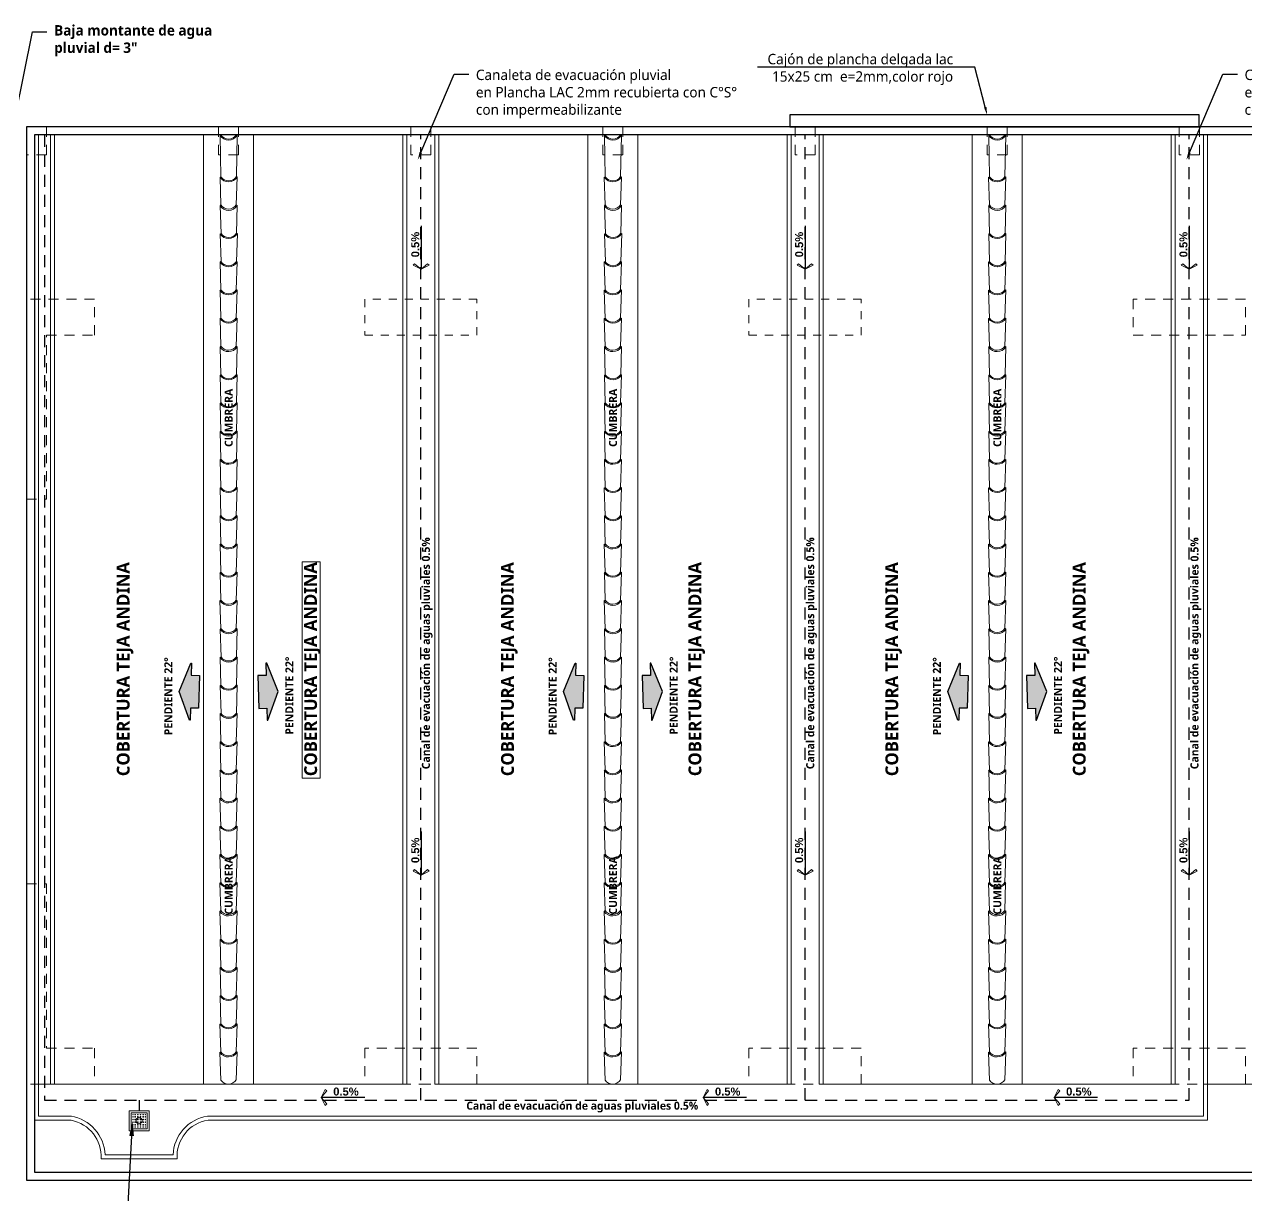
# Model space of a CAD drawing. Header units: metres. Extents: x 27 to 147, y -173 to 8.
# Drawn here: x 50.37 to 65.63, y -158.71 to -144.09 of the extents above; entities that cross this region are included whole.
import ezdxf
from ezdxf import colors
from ezdxf.entities.mleader import LeaderData, LeaderLine
from ezdxf.math import Vec2, Vec3

# ---------------------------------------------------------------- set-up
doc = ezdxf.new("R2010")
doc.units = ezdxf.units.M
doc.linetypes.add('DASHED2', pattern=[0.375, 0.25, -0.125])
doc.linetypes.add('HIDDEN2', pattern=[0.1875, 0.125, -0.0625])
for name, color, linetype, lineweight in [('2D Drafting - General_Pen_No__46', 7, 'Continuous', 25), ('canal de evacuacion', 1, 'Continuous', 20), ('Cotas varias El', 253, 'Continuous', 13), ('Estructura CAJON', 7, 'Continuous', 25), ('GRAFO 0 BLANCO', 7, 'Continuous', 0), ('grafo 2', 31, 'Continuous', 20), ('GRAFO 4', 7, 'Continuous', 30), ('GRAFO01', 7, 'Continuous', 0), ('I.S. CANALETAS', 12, 'Continuous', 0), ('Interior - Mobiliario', 7, 'Continuous', 5), ('letras sr', 7, 'Continuous', 5), ('linea0016', 144, 'HIDDEN2', 9), ('Lineas Referencia', 73, 'Continuous', 13), ('teja andina', 252, 'Continuous', 0), ('TEJAS ANDINA', 253, 'Continuous', 0), ('TEXTOS-SUBTITULO', 7, 'Continuous', 30)]:
    doc.layers.add(name, color=color, linetype=linetype, lineweight=lineweight)
for name, color, linetype, lineweight, true_color in [('Interior - Furniture _Pen_No__3', 7, 'Continuous', 18, 0xff6600), ('Interior - Mobiliario _Pluma_Nº__3', 7, 'Continuous', 18, 0xff6600), ('Mobiliario', 7, 'Continuous', 0, 0x7f7f7f)]:
    doc.layers.add(name, color=color, linetype=linetype, lineweight=lineweight, true_color=true_color)
doc.styles.add('Generales', font='trebuc.ttf', dxfattribs={"height": 0.1})
doc.styles.add('GENERATED_STYLE_2', font='arial.ttf')
doc.styles.get("Standard").update_dxf_attribs({"font": 'arial.ttf'})
doc.styles.add('TURBO_BASS', font='swisseb.ttf')

# ---------------------------------------------------------------- blocks, each defined once
blk = doc.blocks.new('A$C295C7585')
at = {"layer": 'Mobiliario', "lineweight": 15}
for p, q in [((1.375, 3.076), (1.514, 3.404)), ((1.514, 3.404), (1.528, 3.407)), ((1.556, 2.995), (1.716, 3.314)), ((1.716, 3.314), (1.709, 3.325)), ((1.222, 2.746), (1.361, 3.074)), ((1.361, 3.074), (1.375, 3.076)), ((1.404, 2.665), (1.564, 2.983)), ((1.564, 2.983), (1.556, 2.995)), ((1.07, 2.416), (1.209, 2.743)), ((1.209, 2.743), (1.222, 2.746)), ((1.251, 2.334), (1.411, 2.653)), ((1.411, 2.653), (1.404, 2.665)), ((0.917, 2.085), (1.056, 2.413)), ((1.056, 2.413), (1.07, 2.416)), ((1.098, 2.004), (1.258, 2.323)), ((1.258, 2.323), (1.251, 2.334)), ((0.765, 1.751), (0.903, 2.079)), ((0.903, 2.079), (0.917, 2.085)), ((0.946, 1.67), (1.105, 1.989)), ((1.105, 1.989), (1.098, 2.004)), ((0.612, 1.421), (0.751, 1.749)), ((0.751, 1.749), (0.765, 1.751)), ((0.794, 1.34), (0.954, 1.658)), ((0.954, 1.658), (0.946, 1.67)), ((0.599, 1.418), (0.612, 1.421)), ((0.46, 1.09), (0.599, 1.418)), ((0.641, 1.009), (0.801, 1.328)), ((0.801, 1.328), (0.794, 1.34)), ((0.307, 0.76), (0.446, 1.088)), ((0.446, 1.088), (0.46, 1.09)), ((0.488, 0.679), (0.649, 0.997)), ((0.649, 0.997), (0.641, 1.009)), ((0.154, 0.43), (0.293, 0.758)), ((0.293, 0.758), (0.307, 0.76)), ((0.336, 0.349), (0.496, 0.667)), ((0.496, 0.667), (0.488, 0.679)), ((0.002, 0.099), (0.141, 0.427)), ((0.141, 0.427), (0.154, 0.43)), ((0.183, 0.018), (0.343, 0.337)), ((0.343, 0.337), (0.336, 0.349))]:
    blk.add_line(p, q, dxfattribs=at)
for centre, radius, start, end in [((1.646, 3.427), 0.134, 189.8042, 301.9874), ((1.646, 3.427), 0.12, 189.8042, 301.9874), ((1.493, 3.097), 0.134, 189.8042, 301.9874), ((1.493, 3.097), 0.12, 189.8042, 301.9874), ((1.34, 2.766), 0.134, 189.8042, 301.9874), ((1.34, 2.766), 0.12, 189.8042, 301.9874), ((1.188, 2.436), 0.134, 189.8042, 301.9874), ((1.188, 2.436), 0.12, 189.8042, 301.9874), ((1.034, 2.102), 0.133, 189.664, 302.1276), ((1.035, 2.106), 0.12, 189.8042, 301.9874), ((0.883, 1.771), 0.134, 189.8042, 301.9874), ((0.883, 1.771), 0.12, 189.8042, 301.9874), ((0.73, 1.441), 0.12, 189.8042, 301.9874), ((0.73, 1.441), 0.134, 189.8042, 301.9874), ((0.578, 1.111), 0.134, 189.8042, 301.9874), ((0.578, 1.111), 0.12, 189.8042, 301.9874), ((0.425, 0.78), 0.134, 189.8042, 301.9874), ((0.425, 0.78), 0.12, 189.8042, 301.9874), ((0.272, 0.45), 0.134, 189.8042, 301.9874), ((0.272, 0.45), 0.12, 189.8042, 301.9874), ((0.12, 0.12), 0.12, 189.8042, 301.9874)]:
    blk.add_arc(centre, radius, start, end, dxfattribs=at)
blk = doc.blocks.new('Red 18')
at = {"layer": 'GRAFO 0 BLANCO', "linetype": 'Continuous'}
for p, q in [((0.05, 0.204), (0.046, 0.204)), ((0.046, 0.204), (0.046, 0.2)), ((0.046, 0.2), (0.046, 0.204)), ((0.046, 0.204), (0.05, 0.204)), ((0.046, 0.2), (0.05, 0.2)), ((0.05, 0.2), (0.046, 0.2)), ((0.05, 0.179), (0.046, 0.179)), ((0.046, 0.179), (0.046, 0.171)), ((0.046, 0.171), (0.046, 0.179)), ((0.046, 0.179), (0.05, 0.179)), ((0.046, 0.171), (0.05, 0.171)), ((0.05, 0.171), (0.046, 0.171)), ((0.05, 0.2), (0.05, 0.204)), ((0.05, 0.204), (0.05, 0.2)), ((0.05, 0.171), (0.05, 0.179)), ((0.05, 0.179), (0.05, 0.171)), ((0.079, 0.204), (0.071, 0.204)), ((0.071, 0.204), (0.071, 0.2)), ((0.071, 0.204), (0.079, 0.204)), ((0.071, 0.2), (0.071, 0.204)), ((0.071, 0.2), (0.079, 0.2)), ((0.079, 0.2), (0.071, 0.2)), ((0.079, 0.179), (0.071, 0.179)), ((0.071, 0.179), (0.071, 0.171)), ((0.071, 0.171), (0.071, 0.179)), ((0.071, 0.179), (0.079, 0.179)), ((0.071, 0.171), (0.079, 0.171)), ((0.079, 0.171), (0.071, 0.171)), ((0.079, 0.2), (0.079, 0.204)), ((0.079, 0.204), (0.079, 0.2)), ((0.079, 0.171), (0.079, 0.179)), ((0.079, 0.179), (0.079, 0.171)), ((0.113, 0.204), (0.104, 0.204)), ((0.104, 0.204), (0.104, 0.2)), ((0.104, 0.204), (0.113, 0.204)), ((0.104, 0.2), (0.104, 0.204)), ((0.104, 0.2), (0.113, 0.2)), ((0.113, 0.2), (0.104, 0.2)), ((0.113, 0.179), (0.104, 0.179)), ((0.104, 0.179), (0.104, 0.171)), ((0.104, 0.171), (0.104, 0.179)), ((0.104, 0.179), (0.113, 0.179)), ((0.104, 0.171), (0.113, 0.171)), ((0.113, 0.171), (0.104, 0.171)), ((0.113, 0.2), (0.113, 0.204)), ((0.113, 0.204), (0.113, 0.2)), ((0.113, 0.171), (0.113, 0.179)), ((0.113, 0.179), (0.113, 0.171)), ((0.146, 0.204), (0.138, 0.204)), ((0.138, 0.204), (0.138, 0.2)), ((0.138, 0.204), (0.146, 0.204)), ((0.138, 0.2), (0.138, 0.204)), ((0.138, 0.2), (0.146, 0.2)), ((0.146, 0.2), (0.138, 0.2)), ((0.146, 0.179), (0.138, 0.179)), ((0.138, 0.179), (0.138, 0.171)), ((0.138, 0.171), (0.138, 0.179)), ((0.138, 0.179), (0.146, 0.179)), ((0.138, 0.171), (0.146, 0.171)), ((0.146, 0.171), (0.138, 0.171)), ((0.146, 0.2), (0.146, 0.204)), ((0.146, 0.204), (0.146, 0.2)), ((0.146, 0.171), (0.146, 0.179)), ((0.146, 0.179), (0.146, 0.171)), ((0.179, 0.204), (0.171, 0.204)), ((0.171, 0.204), (0.171, 0.2)), ((0.171, 0.204), (0.179, 0.204)), ((0.171, 0.2), (0.171, 0.204)), ((0.171, 0.2), (0.179, 0.2)), ((0.179, 0.2), (0.171, 0.2)), ((0.179, 0.179), (0.171, 0.179)), ((0.171, 0.179), (0.171, 0.171)), ((0.171, 0.171), (0.171, 0.179)), ((0.171, 0.179), (0.179, 0.179)), ((0.171, 0.171), (0.179, 0.171)), ((0.179, 0.171), (0.171, 0.171)), ((0.179, 0.2), (0.179, 0.204)), ((0.179, 0.204), (0.179, 0.2)), ((0.179, 0.171), (0.179, 0.179)), ((0.179, 0.179), (0.179, 0.171)), ((0.204, 0.204), (0.2, 0.204)), ((0.2, 0.204), (0.2, 0.2)), ((0.2, 0.2), (0.2, 0.204)), ((0.2, 0.204), (0.204, 0.204)), ((0.2, 0.2), (0.204, 0.2)), ((0.204, 0.2), (0.2, 0.2)), ((0.204, 0.179), (0.2, 0.179)), ((0.2, 0.179), (0.2, 0.171)), ((0.2, 0.171), (0.2, 0.179)), ((0.2, 0.179), (0.204, 0.179)), ((0.2, 0.171), (0.204, 0.171)), ((0.204, 0.171), (0.2, 0.171)), ((0.204, 0.2), (0.204, 0.204)), ((0.204, 0.204), (0.204, 0.2)), ((0.204, 0.171), (0.204, 0.179)), ((0.204, 0.179), (0.204, 0.171)), ((0.05, 0.146), (0.046, 0.146)), ((0.046, 0.146), (0.046, 0.138)), ((0.046, 0.138), (0.046, 0.146)), ((0.046, 0.146), (0.05, 0.146)), ((0.046, 0.138), (0.05, 0.138)), ((0.05, 0.138), (0.046, 0.138)), ((0.05, 0.113), (0.046, 0.113)), ((0.046, 0.113), (0.046, 0.104)), ((0.046, 0.104), (0.046, 0.113)), ((0.046, 0.113), (0.05, 0.113)), ((0.046, 0.104), (0.05, 0.104)), ((0.05, 0.104), (0.046, 0.104)), ((0.05, 0.079), (0.046, 0.079)), ((0.046, 0.079), (0.046, 0.071)), ((0.046, 0.071), (0.046, 0.079)), ((0.046, 0.079), (0.05, 0.079)), ((0.046, 0.071), (0.05, 0.071)), ((0.05, 0.071), (0.046, 0.071)), ((0.05, 0.05), (0.046, 0.05)), ((0.046, 0.05), (0.046, 0.046)), ((0.046, 0.046), (0.046, 0.05)), ((0.046, 0.05), (0.05, 0.05)), ((0.046, 0.046), (0.05, 0.046)), ((0.05, 0.046), (0.046, 0.046)), ((0.05, 0.138), (0.05, 0.146)), ((0.05, 0.146), (0.05, 0.138)), ((0.05, 0.104), (0.05, 0.113)), ((0.05, 0.113), (0.05, 0.104)), ((0.05, 0.071), (0.05, 0.079)), ((0.05, 0.079), (0.05, 0.071)), ((0.05, 0.046), (0.05, 0.05)), ((0.05, 0.05), (0.05, 0.046)), ((0.079, 0.146), (0.071, 0.146)), ((0.071, 0.146), (0.071, 0.138)), ((0.071, 0.138), (0.071, 0.146)), ((0.071, 0.146), (0.079, 0.146)), ((0.071, 0.138), (0.079, 0.138)), ((0.079, 0.138), (0.071, 0.138)), ((0.079, 0.113), (0.071, 0.113)), ((0.071, 0.113), (0.071, 0.104)), ((0.071, 0.104), (0.071, 0.113)), ((0.071, 0.113), (0.079, 0.113)), ((0.071, 0.104), (0.079, 0.104)), ((0.079, 0.104), (0.071, 0.104)), ((0.079, 0.079), (0.071, 0.079)), ((0.071, 0.079), (0.071, 0.071)), ((0.071, 0.071), (0.071, 0.079)), ((0.071, 0.079), (0.079, 0.079)), ((0.071, 0.071), (0.079, 0.071)), ((0.079, 0.071), (0.071, 0.071)), ((0.079, 0.05), (0.071, 0.05)), ((0.071, 0.05), (0.071, 0.046)), ((0.071, 0.05), (0.079, 0.05)), ((0.071, 0.046), (0.071, 0.05)), ((0.071, 0.046), (0.079, 0.046)), ((0.079, 0.046), (0.071, 0.046)), ((0.079, 0.138), (0.079, 0.146)), ((0.079, 0.146), (0.079, 0.138)), ((0.079, 0.104), (0.079, 0.113)), ((0.079, 0.113), (0.079, 0.104)), ((0.079, 0.071), (0.079, 0.079)), ((0.079, 0.079), (0.079, 0.071)), ((0.079, 0.046), (0.079, 0.05)), ((0.079, 0.05), (0.079, 0.046)), ((0.113, 0.146), (0.104, 0.146)), ((0.104, 0.146), (0.104, 0.138)), ((0.104, 0.138), (0.104, 0.146)), ((0.104, 0.146), (0.113, 0.146)), ((0.104, 0.138), (0.113, 0.138)), ((0.113, 0.138), (0.104, 0.138)), ((0.113, 0.113), (0.104, 0.113)), ((0.104, 0.113), (0.104, 0.104)), ((0.104, 0.104), (0.104, 0.113)), ((0.104, 0.113), (0.113, 0.113)), ((0.104, 0.104), (0.113, 0.104)), ((0.113, 0.104), (0.104, 0.104)), ((0.113, 0.079), (0.104, 0.079)), ((0.104, 0.079), (0.104, 0.071)), ((0.104, 0.071), (0.104, 0.079)), ((0.104, 0.079), (0.113, 0.079)), ((0.104, 0.071), (0.113, 0.071)), ((0.113, 0.071), (0.104, 0.071)), ((0.113, 0.05), (0.104, 0.05)), ((0.104, 0.05), (0.104, 0.046)), ((0.104, 0.05), (0.113, 0.05)), ((0.104, 0.046), (0.104, 0.05)), ((0.104, 0.046), (0.113, 0.046)), ((0.113, 0.046), (0.104, 0.046)), ((0.113, 0.138), (0.113, 0.146)), ((0.113, 0.146), (0.113, 0.138)), ((0.113, 0.104), (0.113, 0.113)), ((0.113, 0.113), (0.113, 0.104)), ((0.113, 0.071), (0.113, 0.079)), ((0.113, 0.079), (0.113, 0.071)), ((0.113, 0.046), (0.113, 0.05)), ((0.113, 0.05), (0.113, 0.046)), ((0.146, 0.146), (0.138, 0.146)), ((0.138, 0.146), (0.138, 0.138)), ((0.138, 0.138), (0.138, 0.146)), ((0.138, 0.146), (0.146, 0.146)), ((0.138, 0.138), (0.146, 0.138)), ((0.146, 0.138), (0.138, 0.138)), ((0.146, 0.113), (0.138, 0.113)), ((0.138, 0.113), (0.138, 0.104)), ((0.138, 0.104), (0.138, 0.113)), ((0.138, 0.113), (0.146, 0.113)), ((0.138, 0.104), (0.146, 0.104)), ((0.146, 0.104), (0.138, 0.104)), ((0.146, 0.079), (0.138, 0.079)), ((0.138, 0.079), (0.138, 0.071)), ((0.138, 0.071), (0.138, 0.079)), ((0.138, 0.079), (0.146, 0.079)), ((0.138, 0.071), (0.146, 0.071)), ((0.146, 0.071), (0.138, 0.071)), ((0.146, 0.05), (0.138, 0.05)), ((0.138, 0.05), (0.138, 0.046)), ((0.138, 0.05), (0.146, 0.05)), ((0.138, 0.046), (0.138, 0.05)), ((0.138, 0.046), (0.146, 0.046)), ((0.146, 0.046), (0.138, 0.046)), ((0.146, 0.138), (0.146, 0.146)), ((0.146, 0.146), (0.146, 0.138)), ((0.146, 0.104), (0.146, 0.113)), ((0.146, 0.113), (0.146, 0.104)), ((0.146, 0.071), (0.146, 0.079)), ((0.146, 0.079), (0.146, 0.071)), ((0.146, 0.046), (0.146, 0.05)), ((0.146, 0.05), (0.146, 0.046)), ((0.179, 0.146), (0.171, 0.146)), ((0.171, 0.146), (0.171, 0.138)), ((0.171, 0.138), (0.171, 0.146)), ((0.171, 0.146), (0.179, 0.146)), ((0.171, 0.138), (0.179, 0.138)), ((0.179, 0.138), (0.171, 0.138)), ((0.179, 0.113), (0.171, 0.113)), ((0.171, 0.113), (0.171, 0.104)), ((0.171, 0.104), (0.171, 0.113)), ((0.171, 0.113), (0.179, 0.113)), ((0.171, 0.104), (0.179, 0.104)), ((0.179, 0.104), (0.171, 0.104)), ((0.179, 0.079), (0.171, 0.079)), ((0.171, 0.079), (0.171, 0.071)), ((0.171, 0.071), (0.171, 0.079)), ((0.171, 0.079), (0.179, 0.079)), ((0.171, 0.071), (0.179, 0.071)), ((0.179, 0.071), (0.171, 0.071)), ((0.179, 0.05), (0.171, 0.05)), ((0.171, 0.05), (0.171, 0.046)), ((0.171, 0.05), (0.179, 0.05)), ((0.171, 0.046), (0.171, 0.05)), ((0.171, 0.046), (0.179, 0.046)), ((0.179, 0.046), (0.171, 0.046)), ((0.179, 0.138), (0.179, 0.146)), ((0.179, 0.146), (0.179, 0.138)), ((0.179, 0.104), (0.179, 0.113)), ((0.179, 0.113), (0.179, 0.104)), ((0.179, 0.071), (0.179, 0.079)), ((0.179, 0.079), (0.179, 0.071)), ((0.179, 0.046), (0.179, 0.05)), ((0.179, 0.05), (0.179, 0.046)), ((0.204, 0.146), (0.2, 0.146)), ((0.2, 0.146), (0.2, 0.138)), ((0.2, 0.138), (0.2, 0.146)), ((0.2, 0.146), (0.204, 0.146)), ((0.2, 0.138), (0.204, 0.138)), ((0.204, 0.138), (0.2, 0.138)), ((0.204, 0.113), (0.2, 0.113)), ((0.2, 0.113), (0.2, 0.104)), ((0.2, 0.104), (0.2, 0.113)), ((0.2, 0.113), (0.204, 0.113)), ((0.2, 0.104), (0.204, 0.104)), ((0.204, 0.104), (0.2, 0.104)), ((0.204, 0.079), (0.2, 0.079)), ((0.2, 0.079), (0.2, 0.071)), ((0.2, 0.071), (0.2, 0.079)), ((0.2, 0.079), (0.204, 0.079)), ((0.2, 0.071), (0.204, 0.071)), ((0.204, 0.071), (0.2, 0.071)), ((0.204, 0.05), (0.2, 0.05)), ((0.2, 0.05), (0.2, 0.046)), ((0.2, 0.046), (0.2, 0.05)), ((0.2, 0.05), (0.204, 0.05)), ((0.2, 0.046), (0.204, 0.046)), ((0.204, 0.046), (0.2, 0.046)), ((0.204, 0.138), (0.204, 0.146)), ((0.204, 0.146), (0.204, 0.138)), ((0.204, 0.104), (0.204, 0.113)), ((0.204, 0.113), (0.204, 0.104)), ((0.204, 0.071), (0.204, 0.079)), ((0.204, 0.079), (0.204, 0.071)), ((0.204, 0.046), (0.204, 0.05)), ((0.204, 0.05), (0.204, 0.046))]:
    blk.add_line(p, q, dxfattribs=at)
at = {"layer": 'GRAFO01'}
blk.add_lwpolyline([(0.025, 0.025), (0.225, 0.025), (0.225, 0.225), (0.025, 0.225)], close=True, dxfattribs=at)
at = {"layer": 'Interior - Mobiliario _Pluma_Nº__3', "linetype": 'Continuous'}
for p, q in [((0.225, 0.225), (0.025, 0.225)), ((0.025, 0.225), (0.025, 0.025)), ((0.225, 0.025), (0.225, 0.225)), ((0.025, 0.025), (0.225, 0.025))]:
    blk.add_line(p, q, dxfattribs=at)
blk = doc.blocks.new('FLECHA')
at = {"layer": 'grafo 2', "ltscale": 0.05}
for p, q in [((674350.407, 8489809.493, -2.952), (674350.357, 8489809.393, -2.952)), ((674350.426, 8489809.474, -2.952), (674350.357, 8489809.393, -2.952)), ((674350.426, 8489809.312, -2.952), (674350.357, 8489809.393, -2.952)), ((674350.407, 8489809.493, -2.952), (674350.426, 8489809.474, -2.952)), ((674350.407, 8489809.293, -2.952), (674350.426, 8489809.312, -2.952))]:
    blk.add_line(p, q, dxfattribs=at)
at = {"layer": 'grafo 2', "lineweight": 25}
blk.add_line((674350.899, 8489809.393, -2.952), (674350.357, 8489809.393, -2.952), dxfattribs=at)
at = {"layer": 'grafo 2'}
blk.add_line((674350.357, 8489809.393, -2.952), (674350.407, 8489809.293, -2.952), dxfattribs=at)

msp = doc.modelspace()

# ---------------------------------------------------------------- hatches: boundary and pattern name
at = {"layer": 'Interior - Furniture _Pen_No__3', "true_color": 0x939598}
h = msp.add_hatch(color=252, dxfattribs=at)
h.dxf.hatch_style = 1
h.paths.add_polyline_path([(52.552, -152.22), (52.45, -152.218), (52.454, -152.067), (52.444, -152.067), (52.299, -152.419), (52.426, -152.778), (52.436, -152.778), (52.44, -152.627), (52.542, -152.63)])
h = msp.add_hatch(color=252, dxfattribs=at)
h.dxf.hatch_style = 1
h.paths.add_polyline_path([(53.293, -152.631), (53.395, -152.628), (53.399, -152.779), (53.408, -152.779), (53.537, -152.42), (53.392, -152.068), (53.382, -152.068), (53.386, -152.219), (53.283, -152.221)])
h = msp.add_hatch(color=252, dxfattribs=at)
h.dxf.hatch_style = 1
h.paths.add_polyline_path([(57.352, -152.22), (57.25, -152.218), (57.254, -152.067), (57.244, -152.067), (57.099, -152.419), (57.226, -152.778), (57.236, -152.778), (57.24, -152.627), (57.342, -152.63)])
h = msp.add_hatch(color=252, dxfattribs=at)
h.dxf.hatch_style = 1
h.paths.add_polyline_path([(58.093, -152.631), (58.195, -152.628), (58.199, -152.779), (58.208, -152.779), (58.337, -152.42), (58.192, -152.068), (58.182, -152.068), (58.186, -152.219), (58.083, -152.221)])
h = msp.add_hatch(color=252, dxfattribs=at)
h.dxf.hatch_style = 1
h.paths.add_polyline_path([(62.152, -152.22), (62.05, -152.218), (62.054, -152.067), (62.044, -152.067), (61.899, -152.419), (62.026, -152.778), (62.036, -152.778), (62.04, -152.627), (62.142, -152.63)])
h = msp.add_hatch(color=252, dxfattribs=at)
h.dxf.hatch_style = 1
h.paths.add_polyline_path([(62.893, -152.631), (62.995, -152.628), (62.999, -152.779), (63.008, -152.779), (63.137, -152.42), (62.992, -152.068), (62.982, -152.068), (62.986, -152.219), (62.883, -152.221)])

# ---------------------------------------------------------------- linework, layer by layer
at = {"layer": 'canal de evacuacion'}
for p, q in [((50.491, -157.322), (50.491, -145.471)), ((50.541, -157.322), (50.541, -145.471)), ((50.691, -157.322), (50.691, -145.471)), ((50.741, -157.322), (50.741, -145.471)), ((55.091, -157.322), (55.091, -145.471)), ((55.141, -157.322), (55.141, -145.471)), ((55.491, -157.322), (55.491, -145.471)), ((55.541, -157.322), (55.541, -145.471)), ((59.891, -157.322), (59.891, -145.471)), ((59.941, -157.322), (59.941, -145.471)), ((60.291, -157.322), (60.291, -145.471)), ((60.341, -157.322), (60.341, -145.471)), ((64.691, -157.322), (64.691, -145.471)), ((64.741, -157.322), (64.741, -145.471)), ((65.091, -157.322), (65.091, -145.471)), ((65.141, -157.322), (65.141, -145.471))]:
    msp.add_line(p, q, dxfattribs=at)
for points in [[(50.491, -157.324), (50.491, -157.774), (50.948, -157.774, -0.380648), (51.323, -158.255)], [(65.141, -157.322), (65.141, -157.772), (52.659, -157.772, 0.387414), (52.273, -158.255)]]:
    msp.add_lwpolyline(points, format="xyb", dxfattribs=at)
for points in [[(50.541, -157.324), (50.541, -157.724), (50.953, -157.724)], [(65.091, -157.322), (65.091, -157.722), (52.651, -157.722)], [(52.273, -158.205), (52.273, -158.255), (51.323, -158.255), (51.323, -158.205)], [(52.223, -158.205), (51.373, -158.205)]]:
    msp.add_lwpolyline(points, dxfattribs=at)
for centre, radius, start, end in [((50.866, -158.225), 0.508, 2.2857, 80.9896), ((52.732, -158.226), 0.51, 99.125, 177.6725)]:
    msp.add_arc(centre, radius, start, end, dxfattribs=at)
at = {"layer": 'Cotas varias El'}
for p, q in [((62.204, -145.471), (62.204, -157.322)), ((62.828, -145.471), (62.828, -157.322)), ((52.604, -145.471), (52.604, -157.322)), ((53.228, -145.471), (53.228, -157.322)), ((57.404, -145.471), (57.404, -157.322)), ((58.028, -145.471), (58.028, -157.322)), ((50.541, -157.324), (50.691, -157.324)), ((50.691, -157.322), (55.141, -157.322)), ((55.491, -157.322), (59.941, -157.322)), ((60.291, -157.322), (64.741, -157.322)), ((65.091, -157.322), (69.491, -157.322))]:
    msp.add_line(p, q, dxfattribs=at)
for points in [[(53.836, -150.8), (54.058, -150.8), (54.058, -153.503), (53.836, -153.503)], [(51.673, -157.655), (51.923, -157.655), (51.923, -157.905), (51.673, -157.905)]]:
    msp.add_lwpolyline(points, close=True, dxfattribs=at)
msp.add_circle((51.798, -157.78), 0.0375, dxfattribs=at)
at = {"layer": 'Estructura CAJON'}
msp.add_lwpolyline([(65.038, -145.221), (59.928, -145.221), (59.928, -145.371), (65.038, -145.371)], close=True, dxfattribs=at)
at = {"layer": 'GRAFO 4', "linetype": 'Continuous'}
msp.add_lwpolyline([(50.391, -145.371), (50.391, -158.522), (84.238, -158.522), (84.238, -145.371), (50.391, -145.371)], dxfattribs=at)
msp.add_lwpolyline([(50.491, -145.471), (50.491, -158.422), (84.138, -158.422), (84.138, -145.471)], close=True, dxfattribs=at)
at = {"layer": 'GRAFO 4', "linetype": 'Continuous', "flags": 128}
for points in [[(52.436, -152.778), (52.426, -152.778), (52.299, -152.419), (52.444, -152.067), (52.454, -152.067), (52.45, -152.218), (52.552, -152.22), (52.542, -152.63), (52.44, -152.627)], [(53.399, -152.779), (53.408, -152.779), (53.537, -152.42), (53.392, -152.068), (53.382, -152.068), (53.386, -152.219), (53.283, -152.221), (53.293, -152.631), (53.395, -152.628)], [(57.236, -152.778), (57.226, -152.778), (57.099, -152.419), (57.244, -152.067), (57.254, -152.067), (57.25, -152.218), (57.352, -152.22), (57.342, -152.63), (57.24, -152.627)], [(58.199, -152.779), (58.208, -152.779), (58.337, -152.42), (58.192, -152.068), (58.182, -152.068), (58.186, -152.219), (58.083, -152.221), (58.093, -152.631), (58.195, -152.628)], [(62.036, -152.778), (62.026, -152.778), (61.899, -152.419), (62.044, -152.067), (62.054, -152.067), (62.05, -152.218), (62.152, -152.22), (62.142, -152.63), (62.04, -152.627)], [(62.999, -152.779), (63.008, -152.779), (63.137, -152.42), (62.992, -152.068), (62.982, -152.068), (62.986, -152.219), (62.883, -152.221), (62.893, -152.631), (62.995, -152.628)]]:
    msp.add_lwpolyline(points, close=True, dxfattribs=at)
at = {"layer": 'GRAFO01', "color": 251, "linetype": 'DASHED2', "lineweight": 9, "ltscale": 0.5}
for points in [[(50.641, -145.721), (50.391, -145.721), (50.391, -145.371), (50.641, -145.371)], [(53.041, -145.721), (52.791, -145.721), (52.791, -145.371), (53.041, -145.371)], [(55.441, -145.721), (55.191, -145.721), (55.191, -145.371), (55.441, -145.371)], [(57.841, -145.721), (57.591, -145.721), (57.591, -145.371), (57.841, -145.371)], [(60.241, -145.721), (59.991, -145.721), (59.991, -145.371), (60.241, -145.371)], [(62.641, -145.721), (62.391, -145.721), (62.391, -145.371), (62.641, -145.371)], [(65.041, -145.721), (64.791, -145.721), (64.791, -145.371), (65.041, -145.371)], [(50.391, -147.521), (50.391, -150.021), (50.641, -150.021), (50.641, -147.971), (51.241, -147.971), (51.241, -147.521)], [(65.616, -147.521), (64.216, -147.521), (64.216, -147.971), (65.616, -147.971)], [(50.391, -157.322), (50.391, -154.822), (50.641, -154.822), (50.641, -156.872), (51.241, -156.872), (51.241, -157.322)], [(60.816, -156.872), (59.416, -156.872), (59.416, -157.322), (60.816, -157.322)], [(65.616, -156.872), (64.216, -156.872), (64.216, -157.322), (65.616, -157.322)]]:
    msp.add_lwpolyline(points, close=True, dxfattribs=at)
at = {"layer": 'GRAFO01', "color": 251, "linetype": 'DASHED2', "lineweight": 9, "ltscale": 0.2}
for points in [[(56.016, -147.521), (54.616, -147.521), (54.616, -147.971), (56.016, -147.971)], [(60.816, -147.521), (59.416, -147.521), (59.416, -147.971), (60.816, -147.971)]]:
    msp.add_lwpolyline(points, close=True, dxfattribs=at)
at = {"layer": 'GRAFO01', "color": 251, "linetype": 'DASHED2', "lineweight": 9, "ltscale": 0.5}
msp.add_lwpolyline([(55.316, -157.322), (56.016, -157.322), (56.016, -156.872), (54.616, -156.872), (54.616, -157.322), (55.316, -157.322)], dxfattribs=at)
at = {"layer": 'I.S. CANALETAS'}
msp.add_circle((51.798, -157.78), 0.0375, dxfattribs=at)
at = {"layer": 'linea0016', "linetype": 'HIDDEN2', "lineweight": 30, "ltscale": 1.2}
for p, q in [((50.616, -145.471), (50.616, -157.522)), ((55.316, -157.522), (55.316, -145.471)), ((60.116, -157.522), (60.116, -145.471)), ((64.916, -157.522), (64.916, -145.471)), ((50.616, -157.522), (64.916, -157.522)), ((51.798, -157.522), (51.798, -157.655))]:
    msp.add_line(p, q, dxfattribs=at)
at = {"layer": 'teja andina', "lineweight": 15}
for p, q in [((53.024, -145.477), (53.013, -145.469)), ((53.025, -145.477), (53.013, -145.469)), ((57.824, -145.477), (57.813, -145.469)), ((57.825, -145.477), (57.813, -145.469)), ((62.624, -145.477), (62.613, -145.469)), ((62.625, -145.477), (62.613, -145.469)), ((52.81, -145.479), (52.821, -145.472)), ((52.81, -145.479), (52.821, -145.472)), ((52.82, -145.994), (52.81, -145.479)), ((53.013, -145.992), (53.024, -145.477)), ((57.61, -145.479), (57.621, -145.472)), ((57.61, -145.479), (57.621, -145.472)), ((57.62, -145.994), (57.61, -145.479)), ((57.813, -145.992), (57.824, -145.477)), ((62.41, -145.479), (62.421, -145.472)), ((62.41, -145.479), (62.421, -145.472)), ((62.42, -145.994), (62.41, -145.479)), ((62.613, -145.992), (62.624, -145.477)), ((52.809, -146.002), (52.82, -145.994)), ((52.82, -146.346), (52.809, -146.002)), ((53.012, -146.344), (53.024, -145.999)), ((53.024, -145.999), (53.013, -145.992)), ((57.609, -146.002), (57.62, -145.994)), ((57.62, -146.346), (57.609, -146.002)), ((57.812, -146.344), (57.824, -145.999)), ((57.824, -145.999), (57.813, -145.992)), ((62.409, -146.002), (62.42, -145.994)), ((62.42, -146.346), (62.409, -146.002)), ((62.612, -146.344), (62.624, -145.999)), ((62.624, -145.999), (62.613, -145.992)), ((52.81, -146.357), (52.82, -146.346)), ((52.822, -146.701), (52.81, -146.357)), ((53.024, -146.354), (53.012, -146.344)), ((53.014, -146.699), (53.024, -146.354)), ((57.61, -146.357), (57.62, -146.346)), ((57.622, -146.701), (57.61, -146.357)), ((57.824, -146.354), (57.812, -146.344)), ((57.814, -146.699), (57.824, -146.354)), ((62.41, -146.357), (62.42, -146.346)), ((62.422, -146.701), (62.41, -146.357)), ((62.624, -146.354), (62.612, -146.344)), ((62.614, -146.699), (62.624, -146.354)), ((52.811, -146.709), (52.822, -146.701)), ((52.822, -147.053), (52.811, -146.709)), ((53.026, -146.706), (53.014, -146.699)), ((53.014, -147.051), (53.026, -146.706)), ((57.611, -146.709), (57.622, -146.701)), ((57.622, -147.053), (57.611, -146.709)), ((57.826, -146.706), (57.814, -146.699)), ((57.814, -147.051), (57.826, -146.706)), ((62.411, -146.709), (62.422, -146.701)), ((62.422, -147.053), (62.411, -146.709)), ((62.626, -146.706), (62.614, -146.699)), ((62.614, -147.051), (62.626, -146.706)), ((52.809, -147.061), (52.82, -147.053)), ((52.82, -147.405), (52.809, -147.061)), ((52.811, -147.061), (52.822, -147.053)), ((53.024, -147.059), (53.012, -147.051)), ((53.012, -147.403), (53.024, -147.059)), ((53.025, -147.059), (53.014, -147.051)), ((57.609, -147.061), (57.62, -147.053)), ((57.62, -147.405), (57.609, -147.061)), ((57.611, -147.061), (57.622, -147.053)), ((57.824, -147.059), (57.812, -147.051)), ((57.812, -147.403), (57.824, -147.059)), ((57.825, -147.059), (57.814, -147.051)), ((62.409, -147.061), (62.42, -147.053)), ((62.42, -147.405), (62.409, -147.061)), ((62.411, -147.061), (62.422, -147.053)), ((62.624, -147.059), (62.612, -147.051)), ((62.612, -147.403), (62.624, -147.059)), ((62.625, -147.059), (62.614, -147.051)), ((52.809, -147.413), (52.82, -147.405)), ((52.82, -147.757), (52.809, -147.413)), ((53.023, -147.411), (53.012, -147.403)), ((53.012, -147.755), (53.023, -147.411)), ((57.609, -147.413), (57.62, -147.405)), ((57.62, -147.757), (57.609, -147.413)), ((57.823, -147.411), (57.812, -147.403)), ((57.812, -147.755), (57.823, -147.411)), ((62.409, -147.413), (62.42, -147.405)), ((62.42, -147.757), (62.409, -147.413)), ((62.623, -147.411), (62.612, -147.403)), ((62.612, -147.755), (62.623, -147.411)), ((52.809, -147.765), (52.82, -147.757)), ((53.023, -147.763), (53.012, -147.755)), ((57.609, -147.765), (57.62, -147.757)), ((57.823, -147.763), (57.812, -147.755)), ((62.409, -147.765), (62.42, -147.757)), ((62.623, -147.763), (62.612, -147.755)), ((52.819, -148.11), (52.809, -147.765)), ((53.012, -148.107), (53.023, -147.763)), ((57.619, -148.11), (57.609, -147.765)), ((57.812, -148.107), (57.823, -147.763)), ((62.419, -148.11), (62.409, -147.765)), ((62.612, -148.107), (62.623, -147.763)), ((52.81, -148.12), (52.819, -148.11)), ((52.821, -148.465), (52.81, -148.12)), ((53.024, -148.118), (53.012, -148.107)), ((53.014, -148.462), (53.024, -148.118)), ((57.61, -148.12), (57.619, -148.11)), ((57.621, -148.465), (57.61, -148.12)), ((57.824, -148.118), (57.812, -148.107)), ((57.814, -148.462), (57.824, -148.118)), ((62.41, -148.12), (62.419, -148.11)), ((62.421, -148.465), (62.41, -148.12)), ((62.624, -148.118), (62.612, -148.107)), ((62.614, -148.462), (62.624, -148.118)), ((52.81, -148.472), (52.821, -148.465)), ((52.821, -148.817), (52.81, -148.472)), ((53.013, -148.814), (53.025, -148.47)), ((53.025, -148.47), (53.014, -148.462)), ((57.61, -148.472), (57.621, -148.465)), ((57.621, -148.817), (57.61, -148.472)), ((57.813, -148.814), (57.825, -148.47)), ((57.825, -148.47), (57.814, -148.462)), ((62.41, -148.472), (62.421, -148.465)), ((62.421, -148.817), (62.41, -148.472)), ((62.613, -148.814), (62.625, -148.47)), ((62.625, -148.47), (62.614, -148.462)), ((52.81, -148.824), (52.821, -148.817)), ((52.821, -149.169), (52.81, -148.824)), ((53.025, -148.822), (53.013, -148.814)), ((53.013, -149.167), (53.025, -148.822)), ((57.61, -148.824), (57.621, -148.817)), ((57.621, -149.169), (57.61, -148.824)), ((57.825, -148.822), (57.813, -148.814)), ((57.813, -149.167), (57.825, -148.822)), ((62.41, -148.824), (62.421, -148.817)), ((62.421, -149.169), (62.41, -148.824)), ((62.625, -148.822), (62.613, -148.814)), ((62.613, -149.167), (62.625, -148.822)), ((52.81, -149.176), (52.821, -149.169)), ((52.821, -149.521), (52.81, -149.176)), ((53.024, -149.174), (53.013, -149.167)), ((53.013, -149.519), (53.024, -149.174)), ((57.61, -149.176), (57.621, -149.169)), ((57.621, -149.521), (57.61, -149.176)), ((57.824, -149.174), (57.813, -149.167)), ((57.813, -149.519), (57.824, -149.174)), ((62.41, -149.176), (62.421, -149.169)), ((62.421, -149.521), (62.41, -149.176)), ((62.624, -149.174), (62.613, -149.167)), ((62.613, -149.519), (62.624, -149.174)), ((52.81, -149.529), (52.821, -149.521)), ((52.82, -149.873), (52.81, -149.529)), ((53.024, -149.526), (53.013, -149.519)), ((53.013, -149.871), (53.024, -149.526)), ((57.61, -149.529), (57.621, -149.521)), ((57.62, -149.873), (57.61, -149.529)), ((57.824, -149.526), (57.813, -149.519)), ((57.813, -149.871), (57.824, -149.526)), ((62.41, -149.529), (62.421, -149.521)), ((62.42, -149.873), (62.41, -149.529)), ((62.624, -149.526), (62.613, -149.519)), ((62.613, -149.871), (62.624, -149.526)), ((52.809, -149.881), (52.82, -149.873)), ((52.82, -150.225), (52.809, -149.881)), ((53.012, -150.223), (53.024, -149.878)), ((53.024, -149.878), (53.013, -149.871)), ((57.609, -149.881), (57.62, -149.873)), ((57.62, -150.225), (57.609, -149.881)), ((57.812, -150.223), (57.824, -149.878)), ((57.824, -149.878), (57.813, -149.871)), ((62.409, -149.881), (62.42, -149.873)), ((62.42, -150.225), (62.409, -149.881)), ((62.612, -150.223), (62.624, -149.878)), ((62.624, -149.878), (62.613, -149.871))]:
    msp.add_line(p, q, dxfattribs=at)
for centre, radius, start, end in [((52.916, -145.406), 0.116, 214.5682, 326.7514), ((52.916, -145.406), 0.116, 214.5682, 326.7514), ((57.716, -145.406), 0.116, 214.5682, 326.7514), ((57.716, -145.406), 0.116, 214.5682, 326.7514), ((62.516, -145.406), 0.116, 214.5682, 326.7514), ((62.516, -145.406), 0.116, 214.5682, 326.7514), ((52.916, -145.406), 0.129, 214.5682, 326.7514), ((52.916, -145.406), 0.129, 214.5682, 326.7514), ((57.716, -145.406), 0.129, 214.5682, 326.7514), ((57.716, -145.406), 0.129, 214.5682, 326.7514), ((62.516, -145.406), 0.129, 214.5682, 326.7514), ((62.516, -145.406), 0.129, 214.5682, 326.7514), ((52.916, -145.928), 0.129, 214.5682, 326.7514), ((52.916, -145.928), 0.116, 214.5682, 326.7514), ((57.716, -145.928), 0.129, 214.5682, 326.7514), ((57.716, -145.928), 0.116, 214.5682, 326.7514), ((62.516, -145.928), 0.129, 214.5682, 326.7514), ((62.516, -145.928), 0.116, 214.5682, 326.7514), ((52.916, -146.284), 0.129, 214.428, 326.8916), ((52.915, -146.28), 0.116, 214.5682, 326.7514), ((57.716, -146.284), 0.129, 214.428, 326.8916), ((57.715, -146.28), 0.116, 214.5682, 326.7514), ((62.516, -146.284), 0.129, 214.428, 326.8916), ((62.515, -146.28), 0.116, 214.5682, 326.7514), ((52.917, -146.636), 0.129, 214.5682, 326.7514), ((52.917, -146.636), 0.116, 214.5682, 326.7514), ((57.717, -146.636), 0.129, 214.5682, 326.7514), ((57.717, -146.636), 0.116, 214.5682, 326.7514), ((62.517, -146.636), 0.129, 214.5682, 326.7514), ((62.517, -146.636), 0.116, 214.5682, 326.7514), ((52.916, -146.988), 0.129, 214.5682, 326.7514), ((52.917, -146.988), 0.129, 214.5682, 326.7514), ((52.916, -146.988), 0.116, 214.5682, 326.7514), ((52.917, -146.988), 0.116, 214.5682, 326.7514), ((57.716, -146.988), 0.129, 214.5682, 326.7514), ((57.717, -146.988), 0.129, 214.5682, 326.7514), ((57.716, -146.988), 0.116, 214.5682, 326.7514), ((57.717, -146.988), 0.116, 214.5682, 326.7514), ((62.516, -146.988), 0.129, 214.5682, 326.7514), ((62.517, -146.988), 0.129, 214.5682, 326.7514), ((62.516, -146.988), 0.116, 214.5682, 326.7514), ((62.517, -146.988), 0.116, 214.5682, 326.7514), ((52.915, -147.34), 0.129, 214.5682, 326.7514), ((52.915, -147.34), 0.116, 214.5682, 326.7514), ((57.715, -147.34), 0.129, 214.5682, 326.7514), ((57.715, -147.34), 0.116, 214.5682, 326.7514), ((62.515, -147.34), 0.129, 214.5682, 326.7514), ((62.515, -147.34), 0.116, 214.5682, 326.7514), ((52.915, -147.692), 0.116, 214.5682, 326.7514), ((57.715, -147.692), 0.116, 214.5682, 326.7514), ((62.515, -147.692), 0.116, 214.5682, 326.7514), ((52.915, -147.692), 0.129, 214.5682, 326.7514), ((57.715, -147.692), 0.129, 214.5682, 326.7514), ((62.515, -147.692), 0.129, 214.5682, 326.7514), ((52.916, -148.048), 0.129, 214.428, 326.8916), ((52.915, -148.044), 0.116, 214.5682, 326.7514), ((57.716, -148.048), 0.129, 214.428, 326.8916), ((57.715, -148.044), 0.116, 214.5682, 326.7514), ((62.516, -148.048), 0.129, 214.428, 326.8916), ((62.515, -148.044), 0.116, 214.5682, 326.7514), ((52.917, -148.399), 0.129, 214.5682, 326.7514), ((52.917, -148.399), 0.116, 214.5682, 326.7514), ((57.717, -148.399), 0.129, 214.5682, 326.7514), ((57.717, -148.399), 0.116, 214.5682, 326.7514), ((62.517, -148.399), 0.129, 214.5682, 326.7514), ((62.517, -148.399), 0.116, 214.5682, 326.7514), ((52.917, -148.751), 0.129, 214.5682, 326.7514), ((52.917, -148.751), 0.116, 214.5682, 326.7514), ((57.717, -148.751), 0.129, 214.5682, 326.7514), ((57.717, -148.751), 0.116, 214.5682, 326.7514), ((62.517, -148.751), 0.129, 214.5682, 326.7514), ((62.517, -148.751), 0.116, 214.5682, 326.7514), ((52.916, -149.103), 0.129, 214.5682, 326.7514), ((52.916, -149.103), 0.116, 214.5682, 326.7514), ((57.716, -149.103), 0.129, 214.5682, 326.7514), ((57.716, -149.103), 0.116, 214.5682, 326.7514), ((62.516, -149.103), 0.129, 214.5682, 326.7514), ((62.516, -149.103), 0.116, 214.5682, 326.7514), ((52.916, -149.455), 0.129, 214.5682, 326.7514), ((52.916, -149.455), 0.116, 214.5682, 326.7514), ((57.716, -149.455), 0.129, 214.5682, 326.7514), ((57.716, -149.455), 0.116, 214.5682, 326.7514), ((62.516, -149.455), 0.129, 214.5682, 326.7514), ((62.516, -149.455), 0.116, 214.5682, 326.7514), ((52.916, -149.807), 0.129, 214.5682, 326.7514), ((52.916, -149.807), 0.116, 214.5682, 326.7514), ((57.716, -149.807), 0.129, 214.5682, 326.7514), ((57.716, -149.807), 0.116, 214.5682, 326.7514), ((62.516, -149.807), 0.129, 214.5682, 326.7514), ((62.516, -149.807), 0.116, 214.5682, 326.7514), ((52.916, -150.159), 0.116, 214.5682, 326.7514), ((57.716, -150.159), 0.116, 214.5682, 326.7514), ((62.516, -150.159), 0.116, 214.5682, 326.7514)]:
    msp.add_arc(centre, radius, start, end, dxfattribs=at)

# ---------------------------------------------------------------- block references
at = {"layer": 'Interior - Mobiliario', "color": 104, "linetype": 'Continuous', "lineweight": 20, "true_color": 0x029e21, "xscale": -1, "rotation": 270}
msp.add_blockref('Red 18', (51.673, -157.905), dxfattribs=at)
at = {"layer": 'Lineas Referencia', "rotation": 89.99999999999999}
for p in [(8489864.714, -674497.505, 2.952), (8489869.51, -674497.505, 2.952), (8489874.309, -674497.505, 2.952), (8489864.714, -674505.069, 2.952), (8489869.51, -674505.069, 2.952), (8489874.309, -674505.069, 2.952)]:
    msp.add_blockref('FLECHA', p, dxfattribs=at)
at = {"layer": 'Lineas Referencia'}
for p in [(-674296.283, -8489966.882, 2.952), (-674291.515, -8489966.882, 2.952), (-674287.128, -8489966.882, 2.952)]:
    msp.add_blockref('FLECHA', p, dxfattribs=at)
at = {"layer": 'TEJAS ANDINA', "xscale": 0.9674350222721193, "yscale": 0.9674350222721193, "zscale": 0.9674350222721193, "rotation": 24.76401395280984}
for p in [(52.859, -153.837), (57.659, -153.837), (62.459, -153.837), (52.858, -157.36), (57.658, -157.36), (62.458, -157.36)]:
    msp.add_blockref('A$C295C7585', p, dxfattribs=at)

# ---------------------------------------------------------------- texts
at = {"layer": '2D Drafting - General_Pen_No__46', "char_height": 0.1, "attachment_point": 7, "rotation": 90, "style": 'GENERATED_STYLE_2'}
for s, insert in [('{\\fSansSerif|b1|i0|c2|p2;0.5%}', (55.299, -146.999)), ('{\\fSansSerif|b1|i0|c2|p2;0.5%}', (60.094, -146.999)), ('{\\fSansSerif|b1|i0|c2|p2;0.5%}', (64.894, -146.999)), ('\\A1;{\\fTrebuchet MS|b1|i0|c0|p34;CUMBRERA}', (52.969, -149.367)), ('\\A1;{\\fTrebuchet MS|b1|i0|c0|p34;CUMBRERA}', (57.769, -149.367)), ('\\A1;{\\fTrebuchet MS|b1|i0|c0|p34;CUMBRERA}', (62.569, -149.367)), ('{\\fTrebuchet MS|b1|i0|c0|p34;Canal de evacuación de aguas pluviales 0.5%}', (55.464, -153.391)), ('{\\fTrebuchet MS|b1|i0|c0|p34;Canal de evacuación de aguas pluviales 0.5%}', (60.264, -153.391)), ('{\\fTrebuchet MS|b1|i0|c0|p34;Canal de evacuación de aguas pluviales 0.5%}', (65.064, -153.391)), ('\\A1;{\\fTrebuchet MS|b1|i0|c0|p34;PENDIENTE 22°}', (52.213, -152.967)), ('\\A1;{\\fTrebuchet MS|b1|i0|c0|p34;PENDIENTE 22°}', (53.725, -152.959)), ('\\A1;{\\fTrebuchet MS|b1|i0|c0|p34;PENDIENTE 22°}', (57.013, -152.967)), ('\\A1;{\\fTrebuchet MS|b1|i0|c0|p34;PENDIENTE 22°}', (58.525, -152.959)), ('\\A1;{\\fTrebuchet MS|b1|i0|c0|p34;PENDIENTE 22°}', (61.813, -152.967)), ('\\A1;{\\fTrebuchet MS|b1|i0|c0|p34;PENDIENTE 22°}', (63.325, -152.959)), ('{\\fSansSerif|b1|i0|c2|p2;0.5%}', (55.299, -154.563)), ('{\\fSansSerif|b1|i0|c2|p2;0.5%}', (60.094, -154.563)), ('{\\fSansSerif|b1|i0|c2|p2;0.5%}', (64.894, -154.563)), ('\\A1;{\\fTrebuchet MS|b1|i0|c0|p34;CUMBRERA}', (52.969, -155.205)), ('\\A1;{\\fTrebuchet MS|b1|i0|c0|p34;CUMBRERA}', (57.769, -155.205)), ('\\A1;{\\fTrebuchet MS|b1|i0|c0|p34;CUMBRERA}', (62.569, -155.205))]:
    msp.add_mtext(s, dxfattribs=dict(at, insert=insert))
at = {"layer": '2D Drafting - General_Pen_No__46', "char_height": 0.1, "attachment_point": 7, "style": 'GENERATED_STYLE_2'}
for s, insert in [('{\\fSansSerif|b1|i0|c2|p2;0.5%}', (54.223, -157.467)), ('{\\fSansSerif|b1|i0|c2|p2;0.5%}', (58.991, -157.467)), ('{\\fSansSerif|b1|i0|c2|p2;0.5%}', (63.377, -157.467)), ('{\\fTrebuchet MS|b1|i0|c0|p34;Canal de evacuación de aguas pluviales 0.5%}', (55.885, -157.676))]:
    msp.add_mtext(s, dxfattribs=dict(at, insert=insert))
at = {"layer": 'TEXTOS-SUBTITULO', "char_height": 0.16, "attachment_point": 1, "rotation": 90.0329, "style": 'TURBO_BASS'}
for insert in [(51.52, -153.478), (53.861, -153.478), (56.32, -153.478), (58.661, -153.478), (61.12, -153.478), (63.461, -153.478)]:
    msp.add_mtext('{\\fTrebuchet MS|b1|i0|c0|p34;COBERTURA TEJA ANDINA}', dxfattribs=dict(at, insert=insert))

# ---------------------------------------------------------------- leaders
at = {"layer": 'letras sr'}
ml = msp.add_multileader_mtext('Standard', dxfattribs=at)
ml.set_content('{\\fTrebuchet MS|b1|i0|c0|p34;Baja montante de agua pluvial d= 3"}', color=256, style='Generales')
ml.set_leader_properties()
ml.build(insert=Vec2(0, 0))
ml.multileader.update_dxf_attribs({"text_right_attachment_type": 6, "dogleg_length": 0.183, "arrow_head_size": 0.18})
ctx = ml.context
ctx.base_point, ctx.char_height, ctx.arrow_head_size, ctx.landing_gap_size, ctx.plane_origin = Vec3(50.647, -144.183), 0.13, 0.18, 0.09, Vec3(52.203, -145.203)
ctx.right_attachment = 6
notes = []
notes.append((ctx, [(1, (1, 1, 0), (50.465, -144.183), (1, 0), 0.183, [(0, [(50.221, -145.413)], 0, [])])]))
ctx.mtext.insert, ctx.mtext.width, ctx.mtext.defined_height, ctx.mtext.flow_direction = Vec3(50.737, -144.1), 2.43984, 1.207, 5
ml = msp.add_multileader_mtext('Standard', dxfattribs=at)
ml.set_content('Cajón de plancha delgada lac\\P15x25 cm  e=2mm,color rojo', color=256, style='Generales')
ml.set_leader_properties()
ml.build(insert=Vec2(0, 0))
ml.multileader.update_dxf_attribs({"text_right_attachment_type": 6, "dogleg_length": 0.36, "arrow_head_size": 0.1})
ctx = ml.context
ctx.base_point, ctx.char_height, ctx.arrow_head_size, ctx.landing_gap_size, ctx.plane_origin = Vec3(59.523, -144.543), 0.13, 0.1, 0.09, Vec3(58.322, -144.254)
ctx.right_attachment, ctx.text_align_type = 6, 2
notes.append((ctx, [(1, (1, 1, 0), (62.238, -144.626), (-1, 0), 0.183, [(0, [(62.391, -145.221)], 0, [])])]))
ctx.mtext.insert, ctx.mtext.width, ctx.mtext.alignment, ctx.mtext.flow_direction = Vec3(61.966, -144.459), 2.62985, 3, 5
ml = msp.add_multileader_mtext('Standard', dxfattribs=at)
ml.set_content('{\\H1.13043x;Canaleta de evacuación pluvial\\Pen Plancha LAC 2mm recubierta con C°S°\\Pcon impermeabilizante\\H0.76924x;\\P} ', color=256, style='Generales')
ml.set_leader_properties()
ml.build(insert=Vec2(0, 0))
ml.multileader.update_dxf_attribs({"text_right_attachment_type": 6, "dogleg_length": 0.36, "arrow_head_size": 0.1})
ctx = ml.context
ctx.base_point, ctx.char_height, ctx.arrow_head_size, ctx.landing_gap_size, ctx.plane_origin = Vec3(55.915, -144.714), 0.115, 0.1, 0.09, Vec3(54.932, -144.605)
ctx.right_attachment = 6
notes.append((ctx, [(0, (1, 1, 0), (55.732, -144.714), (1, 0), 0.183, [(0, [(55.278, -145.783)], 0, [])])]))
ctx.mtext.insert, ctx.mtext.width, ctx.mtext.flow_direction = Vec3(56.005, -144.656), 3.42383, 5
ml = msp.add_multileader_mtext('Standard', dxfattribs=at)
ml.set_content('{\\H1.13043x;Canaleta de evacuación pluvial\\Pen Plancha LAC 2mm recubierta con C°S°\\Pcon impermeabilizante\\H0.76924x;\\P} ', color=256, style='Generales')
ml.set_leader_properties()
ml.build(insert=Vec2(0, 0))
ml.multileader.update_dxf_attribs({"text_right_attachment_type": 6, "dogleg_length": 0.36, "arrow_head_size": 0.1})
ctx = ml.context
ctx.base_point, ctx.char_height, ctx.arrow_head_size, ctx.landing_gap_size, ctx.plane_origin = Vec3(65.516, -144.714), 0.115, 0.1, 0.09, Vec3(64.533, -144.605)
ctx.right_attachment = 6
notes.append((ctx, [(0, (1, 1, 0), (65.333, -144.714), (1, 0), 0.183, [(0, [(64.879, -145.783)], 0, [])])]))
ctx.mtext.insert, ctx.mtext.width, ctx.mtext.flow_direction = Vec3(65.606, -144.656), 3.42383, 5
at = {"layer": 'letras sr', "linetype": 'Continuous'}
ml = msp.add_multileader_mtext('Standard', dxfattribs=at)
ml.set_content('{\\fTrebuchet MS|b1|i0|c0|p34;\\H1.3x;Sumidero sifonico de acero inoxidable 200x200x30 con dn de salida 75mmq=1.5 l7s\\H0.76923x; }', color=256)
ml.set_leader_properties()
ml.build(insert=Vec2(0, 0))
ml.multileader.update_dxf_attribs({"dogleg_length": 0.36, "arrow_head_size": 0.18})
ctx = ml.context
ctx.base_point, ctx.char_height, ctx.arrow_head_size, ctx.landing_gap_size, ctx.plane_origin = Vec3(51.991, -159.312), 0.1, 0.18, 0.09, Vec3(54.282, -157.567)
notes.append((ctx, [(1, (1, 1, 0), (51.631, -159.312), (1, 0), 0.36, [(0, [(51.715, -157.79)], 0, [])])]))
ctx.mtext.insert, ctx.mtext.width, ctx.mtext.flow_direction = Vec3(52.081, -159.244), 2.68859, 5
for ctx, leaders in notes:
    for number, flags, end, landing, length, lines in leaders:
        leader = LeaderData()
        leader.index, (leader.has_last_leader_line, leader.has_dogleg_vector, leader.attachment_direction) = number, flags
        leader.last_leader_point, leader.dogleg_vector, leader.dogleg_length = Vec3(end), Vec3(landing), length
        for number, points, colour, breaks in lines:
            line = LeaderLine()
            line.index, line.vertices, line.color, line.breaks = number, Vec3.list(points), colors.encode_raw_color(colour), breaks
            leader.lines.append(line)
        ctx.leaders.append(leader)

doc.saveas('drawing.dxf')
